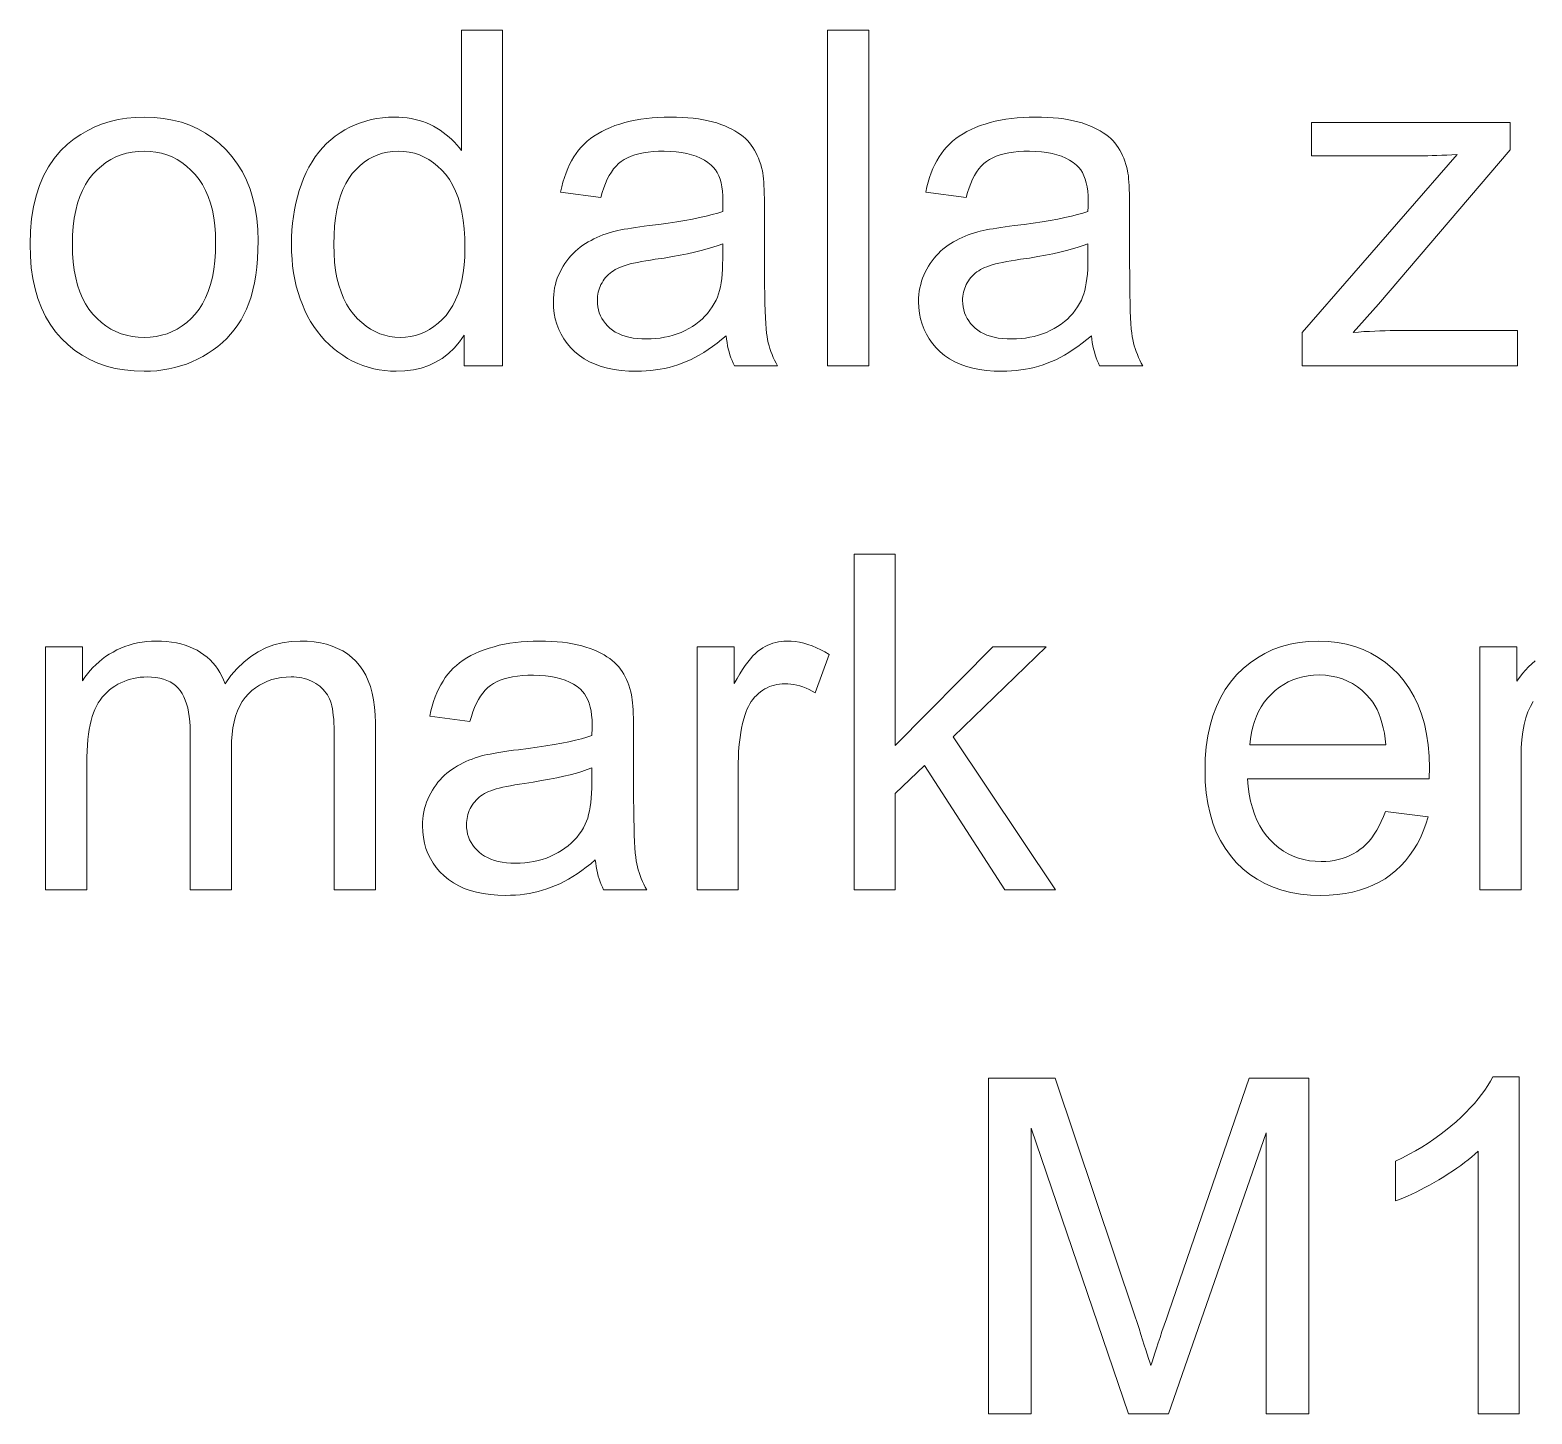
# Model space of a CAD drawing. Extents: x 0 to 297, y 0 to 420.
# Drawn here: x 241.79 to 255.21, y 366.39 to 378.75 of the extents above; entities that cross this region are included whole.
import ezdxf

# ---------------------------------------------------------------- set-up
doc = ezdxf.new("R2010")
doc.units = 0

msp = doc.modelspace()

# ---------------------------------------------------------------- linework, layer by layer
at = {"color": 7, "lineweight": 13}
for points in [[(245.672, 375.754), (245.672, 376.028), (245.628, 375.967), (245.581, 375.912), (245.53, 375.863), (245.475, 375.821), (245.416, 375.786), (245.354, 375.757), (245.287, 375.734), (245.217, 375.718), (245.142, 375.708), (245.064, 375.705), (245.012, 375.707), (244.962, 375.711), (244.912, 375.718), (244.863, 375.728), (244.815, 375.741), (244.767, 375.757), (244.721, 375.775), (244.675, 375.797), (244.63, 375.821), (244.586, 375.848), (244.543, 375.878), (244.503, 375.91), (244.464, 375.944), (244.427, 375.981), (244.393, 376.02), (244.36, 376.061), (244.329, 376.105), (244.3, 376.15), (244.273, 376.198), (244.248, 376.248), (244.226, 376.301), (244.205, 376.354), (244.187, 376.409), (244.172, 376.466), (244.159, 376.524), (244.148, 376.584), (244.139, 376.646), (244.134, 376.708), (244.13, 376.773), (244.129, 376.839), (244.13, 376.903), (244.133, 376.966), (244.138, 377.029), (244.146, 377.089), (244.156, 377.149), (244.168, 377.207), (244.182, 377.265), (244.198, 377.321), (244.217, 377.376), (244.237, 377.429), (244.26, 377.481), (244.285, 377.53), (244.312, 377.577), (244.341, 377.621), (244.373, 377.663), (244.406, 377.703), (244.442, 377.74), (244.48, 377.774), (244.52, 377.806), (244.563, 377.835), (244.606, 377.862), (244.651, 377.886), (244.697, 377.907), (244.744, 377.926), (244.792, 377.941), (244.841, 377.954), (244.891, 377.964), (244.942, 377.971), (244.994, 377.975), (245.048, 377.977), (245.086, 377.976), (245.124, 377.973), (245.162, 377.969), (245.198, 377.963), (245.233, 377.956), (245.268, 377.947), (245.302, 377.936), (245.334, 377.924), (245.366, 377.909), (245.397, 377.894), (245.428, 377.877), (245.457, 377.859), (245.484, 377.839), (245.511, 377.819), (245.537, 377.798), (245.561, 377.776), (245.584, 377.753), (245.606, 377.729), (245.627, 377.704), (245.647, 377.678), (245.647, 378.754), (246.013, 378.754), (246.013, 375.754)], [(248.915, 375.754), (248.915, 378.754), (249.284, 378.754), (249.284, 375.754)], [(241.794, 376.841), (241.797, 376.958), (241.807, 377.07), (241.824, 377.175), (241.848, 377.274), (241.878, 377.366), (241.915, 377.453), (241.958, 377.533), (242.009, 377.606), (242.066, 377.674), (242.129, 377.735), (242.187, 377.781), (242.246, 377.822), (242.309, 377.858), (242.373, 377.89), (242.44, 377.916), (242.51, 377.938), (242.582, 377.955), (242.657, 377.967), (242.734, 377.974), (242.813, 377.977), (242.901, 377.974), (242.986, 377.965), (243.067, 377.95), (243.145, 377.93), (243.22, 377.903), (243.292, 377.871), (243.36, 377.833), (243.425, 377.789), (243.487, 377.739), (243.546, 377.683), (243.6, 377.622), (243.648, 377.556), (243.691, 377.487), (243.728, 377.412), (243.759, 377.333), (243.784, 377.25), (243.804, 377.162), (243.819, 377.07), (243.827, 376.973), (243.83, 376.872), (243.829, 376.789), (243.825, 376.711), (243.819, 376.636), (243.81, 376.565), (243.798, 376.497), (243.785, 376.433), (243.768, 376.372), (243.749, 376.315), (243.728, 376.261), (243.704, 376.212), (243.678, 376.165), (243.649, 376.12), (243.618, 376.077), (243.585, 376.036), (243.55, 375.998), (243.512, 375.962), (243.472, 375.928), (243.429, 375.896), (243.385, 375.866), (243.338, 375.838), (243.289, 375.813), (243.24, 375.79), (243.19, 375.77), (243.138, 375.753), (243.086, 375.738), (243.033, 375.726), (242.98, 375.717), (242.925, 375.71), (242.869, 375.706), (242.813, 375.705), (242.723, 375.708), (242.637, 375.717), (242.555, 375.731), (242.476, 375.752), (242.4, 375.778), (242.328, 375.81), (242.26, 375.848), (242.195, 375.892), (242.133, 375.942), (242.075, 375.998), (242.022, 376.059), (241.974, 376.125), (241.932, 376.196), (241.895, 376.273), (241.864, 376.355), (241.839, 376.442), (241.819, 376.534), (241.805, 376.631), (241.797, 376.733)], [(248.011, 376.022), (247.97, 375.988), (247.929, 375.957), (247.889, 375.927), (247.849, 375.899), (247.81, 375.874), (247.771, 375.85), (247.732, 375.829), (247.693, 375.809), (247.655, 375.792), (247.617, 375.777), (247.579, 375.763), (247.54, 375.751), (247.501, 375.74), (247.461, 375.731), (247.421, 375.723), (247.38, 375.717), (247.338, 375.712), (247.296, 375.708), (247.254, 375.706), (247.211, 375.705), (247.141, 375.707), (247.074, 375.712), (247.011, 375.721), (246.951, 375.733), (246.894, 375.749), (246.841, 375.768), (246.79, 375.791), (246.744, 375.817), (246.7, 375.847), (246.66, 375.88), (246.624, 375.916), (246.591, 375.954), (246.562, 375.994), (246.537, 376.036), (246.516, 376.079), (246.499, 376.125), (246.485, 376.173), (246.475, 376.222), (246.47, 376.274), (246.468, 376.327), (246.468, 376.359), (246.471, 376.39), (246.474, 376.42), (246.479, 376.45), (246.486, 376.48), (246.494, 376.509), (246.503, 376.537), (246.514, 376.565), (246.527, 376.592), (246.54, 376.619), (246.555, 376.645), (246.571, 376.669), (246.588, 376.693), (246.606, 376.716), (246.624, 376.738), (246.644, 376.758), (246.664, 376.778), (246.685, 376.797), (246.708, 376.814), (246.731, 376.831), (246.755, 376.846), (246.779, 376.861), (246.804, 376.875), (246.83, 376.888), (246.856, 376.901), (246.883, 376.912), (246.91, 376.923), (246.938, 376.933), (246.967, 376.943), (246.996, 376.951), (247.019, 376.957), (247.044, 376.963), (247.071, 376.968), (247.1, 376.974), (247.132, 376.979), (247.166, 376.985), (247.202, 376.99), (247.24, 376.996), (247.28, 377.001), (247.323, 377.007), (247.41, 377.017), (247.492, 377.029), (247.57, 377.04), (247.642, 377.052), (247.71, 377.065), (247.774, 377.078), (247.832, 377.091), (247.886, 377.105), (247.936, 377.119), (247.98, 377.133), (247.98, 377.148), (247.981, 377.162), (247.981, 377.174), (247.981, 377.185), (247.982, 377.195), (247.982, 377.204), (247.982, 377.212), (247.982, 377.219), (247.982, 377.225), (247.982, 377.23), (247.981, 377.273), (247.978, 377.314), (247.973, 377.353), (247.965, 377.388), (247.956, 377.421), (247.944, 377.452), (247.931, 377.48), (247.915, 377.505), (247.898, 377.527), (247.878, 377.547), (247.848, 377.571), (247.816, 377.592), (247.781, 377.61), (247.743, 377.627), (247.702, 377.64), (247.659, 377.652), (247.613, 377.66), (247.564, 377.667), (247.512, 377.67), (247.458, 377.672), (247.408, 377.671), (247.36, 377.668), (247.315, 377.663), (247.272, 377.657), (247.232, 377.649), (247.195, 377.639), (247.161, 377.627), (247.129, 377.613), (247.101, 377.598), (247.074, 377.581), (247.05, 377.561), (247.028, 377.539), (247.006, 377.513), (246.986, 377.485), (246.967, 377.454), (246.949, 377.421), (246.933, 377.384), (246.918, 377.345), (246.904, 377.303), (246.891, 377.258), (246.531, 377.307), (246.542, 377.353), (246.553, 377.396), (246.566, 377.438), (246.581, 377.478), (246.596, 377.516), (246.613, 377.553), (246.631, 377.587), (246.65, 377.62), (246.671, 377.652), (246.693, 377.681), (246.716, 377.709), (246.742, 377.735), (246.769, 377.76), (246.799, 377.784), (246.83, 377.807), (246.864, 377.828), (246.9, 377.848), (246.937, 377.866), (246.977, 377.884), (247.018, 377.9), (247.061, 377.914), (247.106, 377.927), (247.152, 377.939), (247.199, 377.949), (247.248, 377.957), (247.298, 377.964), (247.349, 377.97), (247.402, 377.973), (247.456, 377.976), (247.511, 377.977), (247.566, 377.976), (247.619, 377.974), (247.669, 377.971), (247.717, 377.966), (247.764, 377.96), (247.808, 377.953), (247.85, 377.944), (247.89, 377.935), (247.928, 377.924), (247.964, 377.911), (247.998, 377.898), (248.03, 377.884), (248.06, 377.869), (248.088, 377.853), (248.115, 377.837), (248.139, 377.82), (248.162, 377.803), (248.183, 377.785), (248.202, 377.766), (248.219, 377.746), (248.235, 377.726), (248.25, 377.705), (248.264, 377.682), (248.277, 377.659), (248.289, 377.634), (248.3, 377.608), (248.31, 377.582), (248.319, 377.554), (248.327, 377.525), (248.334, 377.496), (248.338, 377.475), (248.341, 377.452), (248.343, 377.426), (248.346, 377.396), (248.348, 377.364), (248.35, 377.328), (248.351, 377.29), (248.352, 377.248), (248.352, 377.204), (248.352, 377.156), (248.352, 376.665), (248.353, 376.566), (248.353, 376.474), (248.355, 376.391), (248.356, 376.314), (248.358, 376.246), (248.361, 376.184), (248.364, 376.131), (248.368, 376.085), (248.372, 376.046), (248.376, 376.015), (248.381, 375.988), (248.387, 375.961), (248.394, 375.934), (248.402, 375.908), (248.411, 375.882), (248.421, 375.856), (248.432, 375.83), (248.443, 375.805), (248.456, 375.779), (248.469, 375.754), (248.084, 375.754), (248.073, 375.777), (248.063, 375.802), (248.054, 375.826), (248.045, 375.852), (248.037, 375.879), (248.03, 375.906), (248.024, 375.934), (248.019, 375.962), (248.014, 375.992)], [(251.273, 376.022), (251.232, 375.988), (251.191, 375.957), (251.151, 375.927), (251.111, 375.899), (251.072, 375.874), (251.033, 375.85), (250.994, 375.829), (250.955, 375.809), (250.917, 375.792), (250.879, 375.777), (250.841, 375.763), (250.802, 375.751), (250.763, 375.74), (250.723, 375.731), (250.683, 375.723), (250.642, 375.717), (250.6, 375.712), (250.558, 375.708), (250.516, 375.706), (250.473, 375.705), (250.403, 375.707), (250.336, 375.712), (250.273, 375.721), (250.213, 375.733), (250.156, 375.749), (250.102, 375.768), (250.052, 375.791), (250.006, 375.817), (249.962, 375.847), (249.922, 375.88), (249.885, 375.916), (249.853, 375.954), (249.824, 375.994), (249.799, 376.036), (249.778, 376.079), (249.76, 376.125), (249.747, 376.173), (249.737, 376.222), (249.732, 376.274), (249.73, 376.327), (249.73, 376.359), (249.733, 376.39), (249.736, 376.42), (249.741, 376.45), (249.748, 376.48), (249.756, 376.509), (249.765, 376.537), (249.776, 376.565), (249.789, 376.592), (249.802, 376.619), (249.817, 376.645), (249.833, 376.669), (249.85, 376.693), (249.868, 376.716), (249.886, 376.738), (249.906, 376.758), (249.926, 376.778), (249.947, 376.797), (249.97, 376.814), (249.993, 376.831), (250.016, 376.846), (250.041, 376.861), (250.066, 376.875), (250.092, 376.888), (250.118, 376.901), (250.145, 376.912), (250.172, 376.923), (250.2, 376.933), (250.228, 376.943), (250.258, 376.951), (250.28, 376.957), (250.305, 376.963), (250.333, 376.968), (250.362, 376.974), (250.394, 376.979), (250.428, 376.985), (250.464, 376.99), (250.502, 376.996), (250.542, 377.001), (250.585, 377.007), (250.672, 377.017), (250.754, 377.029), (250.832, 377.04), (250.904, 377.052), (250.972, 377.065), (251.036, 377.078), (251.094, 377.091), (251.148, 377.105), (251.197, 377.119), (251.242, 377.133), (251.242, 377.148), (251.243, 377.162), (251.243, 377.174), (251.243, 377.185), (251.243, 377.195), (251.244, 377.204), (251.244, 377.212), (251.244, 377.219), (251.244, 377.225), (251.244, 377.23), (251.243, 377.273), (251.24, 377.314), (251.235, 377.353), (251.227, 377.388), (251.218, 377.421), (251.206, 377.452), (251.193, 377.48), (251.177, 377.505), (251.159, 377.527), (251.14, 377.547), (251.11, 377.571), (251.078, 377.592), (251.043, 377.61), (251.005, 377.627), (250.964, 377.64), (250.921, 377.652), (250.875, 377.66), (250.826, 377.667), (250.774, 377.67), (250.72, 377.672), (250.67, 377.671), (250.622, 377.668), (250.576, 377.663), (250.534, 377.657), (250.494, 377.649), (250.457, 377.639), (250.423, 377.627), (250.391, 377.613), (250.363, 377.598), (250.336, 377.581), (250.312, 377.561), (250.289, 377.539), (250.268, 377.513), (250.248, 377.485), (250.229, 377.454), (250.211, 377.421), (250.195, 377.384), (250.18, 377.345), (250.166, 377.303), (250.153, 377.258), (249.793, 377.307), (249.804, 377.353), (249.815, 377.396), (249.828, 377.438), (249.843, 377.478), (249.858, 377.516), (249.875, 377.553), (249.893, 377.587), (249.912, 377.62), (249.933, 377.652), (249.955, 377.681), (249.978, 377.709), (250.004, 377.735), (250.031, 377.76), (250.061, 377.784), (250.092, 377.807), (250.126, 377.828), (250.161, 377.848), (250.199, 377.866), (250.239, 377.884), (250.28, 377.9), (250.323, 377.914), (250.368, 377.927), (250.414, 377.939), (250.461, 377.949), (250.51, 377.957), (250.56, 377.964), (250.611, 377.97), (250.664, 377.973), (250.718, 377.976), (250.773, 377.977), (250.828, 377.976), (250.88, 377.974), (250.931, 377.971), (250.979, 377.966), (251.026, 377.96), (251.07, 377.953), (251.112, 377.944), (251.152, 377.935), (251.19, 377.924), (251.226, 377.911), (251.259, 377.898), (251.291, 377.884), (251.322, 377.869), (251.35, 377.853), (251.377, 377.837), (251.401, 377.82), (251.424, 377.803), (251.445, 377.785), (251.464, 377.766), (251.481, 377.746), (251.497, 377.726), (251.512, 377.705), (251.526, 377.682), (251.539, 377.659), (251.551, 377.634), (251.562, 377.608), (251.572, 377.582), (251.581, 377.554), (251.589, 377.525), (251.596, 377.496), (251.599, 377.475), (251.603, 377.452), (251.605, 377.426), (251.608, 377.396), (251.61, 377.364), (251.611, 377.328), (251.613, 377.29), (251.614, 377.248), (251.614, 377.204), (251.614, 377.156), (251.614, 376.665), (251.615, 376.566), (251.615, 376.474), (251.617, 376.391), (251.618, 376.314), (251.62, 376.246), (251.623, 376.184), (251.626, 376.131), (251.629, 376.085), (251.633, 376.046), (251.638, 376.015), (251.643, 375.988), (251.649, 375.961), (251.656, 375.934), (251.664, 375.908), (251.673, 375.882), (251.683, 375.856), (251.693, 375.83), (251.705, 375.805), (251.718, 375.779), (251.731, 375.754), (251.346, 375.754), (251.335, 375.777), (251.325, 375.802), (251.316, 375.826), (251.307, 375.852), (251.299, 375.879), (251.292, 375.906), (251.286, 375.934), (251.281, 375.962), (251.276, 375.992)], [(253.155, 375.754), (253.155, 376.053), (254.539, 377.641), (254.492, 377.639), (254.447, 377.637), (254.402, 377.635), (254.359, 377.633), (254.317, 377.632), (254.276, 377.631), (254.236, 377.63), (254.198, 377.629), (254.16, 377.629), (254.123, 377.629), (253.237, 377.629), (253.237, 377.927), (255.013, 377.927), (255.013, 377.684), (253.837, 376.305), (253.61, 376.053), (253.659, 376.056), (253.707, 376.06), (253.755, 376.062), (253.803, 376.065), (253.85, 376.067), (253.896, 376.068), (253.941, 376.07), (253.986, 376.071), (254.03, 376.071), (254.074, 376.071), (255.079, 376.071), (255.079, 375.754)], [(242.172, 376.841), (242.174, 376.759), (242.18, 376.682), (242.189, 376.609), (242.202, 376.54), (242.218, 376.476), (242.238, 376.415), (242.262, 376.359), (242.289, 376.307), (242.32, 376.259), (242.355, 376.216), (242.392, 376.176), (242.431, 376.141), (242.472, 376.11), (242.515, 376.083), (242.56, 376.06), (242.607, 376.041), (242.656, 376.027), (242.706, 376.016), (242.759, 376.01), (242.813, 376.008), (242.867, 376.01), (242.919, 376.016), (242.969, 376.027), (243.018, 376.041), (243.064, 376.06), (243.109, 376.083), (243.152, 376.11), (243.193, 376.142), (243.232, 376.177), (243.269, 376.217), (243.304, 376.261), (243.335, 376.309), (243.362, 376.362), (243.386, 376.419), (243.406, 376.48), (243.422, 376.546), (243.435, 376.616), (243.444, 376.691), (243.45, 376.77), (243.451, 376.853), (243.45, 376.932), (243.444, 377.007), (243.435, 377.077), (243.422, 377.144), (243.406, 377.207), (243.385, 377.267), (243.362, 377.322), (243.334, 377.373), (243.303, 377.42), (243.268, 377.464), (243.231, 377.503), (243.191, 377.539), (243.15, 377.57), (243.107, 377.597), (243.063, 377.62), (243.016, 377.638), (242.968, 377.653), (242.918, 377.663), (242.866, 377.67), (242.813, 377.672), (242.759, 377.67), (242.706, 377.663), (242.656, 377.653), (242.607, 377.639), (242.56, 377.62), (242.515, 377.597), (242.472, 377.57), (242.431, 377.539), (242.392, 377.504), (242.355, 377.465), (242.32, 377.422), (242.289, 377.374), (242.262, 377.322), (242.238, 377.266), (242.218, 377.206), (242.202, 377.141), (242.189, 377.072), (242.18, 376.999), (242.174, 376.922)], [(244.507, 376.839), (244.509, 376.757), (244.514, 376.68), (244.523, 376.607), (244.535, 376.539), (244.551, 376.474), (244.571, 376.414), (244.594, 376.358), (244.62, 376.306), (244.65, 376.258), (244.683, 376.215), (244.719, 376.175), (244.756, 376.14), (244.795, 376.109), (244.834, 376.082), (244.875, 376.06), (244.917, 376.041), (244.961, 376.027), (245.005, 376.016), (245.051, 376.01), (245.099, 376.008), (245.146, 376.01), (245.192, 376.016), (245.237, 376.026), (245.28, 376.04), (245.322, 376.057), (245.362, 376.079), (245.401, 376.105), (245.439, 376.134), (245.475, 376.168), (245.509, 376.205), (245.541, 376.247), (245.57, 376.293), (245.595, 376.343), (245.617, 376.397), (245.636, 376.455), (245.651, 376.517), (245.663, 376.584), (245.671, 376.654), (245.676, 376.729), (245.678, 376.808), (245.676, 376.895), (245.671, 376.977), (245.662, 377.054), (245.65, 377.127), (245.635, 377.195), (245.616, 377.258), (245.594, 377.316), (245.568, 377.37), (245.539, 377.419), (245.506, 377.463), (245.471, 377.503), (245.434, 377.538), (245.396, 377.569), (245.356, 377.596), (245.314, 377.619), (245.271, 377.638), (245.226, 377.653), (245.18, 377.663), (245.132, 377.67), (245.082, 377.672), (245.034, 377.67), (244.987, 377.664), (244.942, 377.654), (244.899, 377.64), (244.857, 377.622), (244.817, 377.599), (244.778, 377.573), (244.741, 377.543), (244.706, 377.509), (244.672, 377.471), (244.641, 377.429), (244.613, 377.382), (244.588, 377.33), (244.567, 377.274), (244.548, 377.213), (244.534, 377.147), (244.522, 377.077), (244.514, 377.002), (244.509, 376.923)], [(247.98, 376.845), (247.938, 376.829), (247.892, 376.813), (247.842, 376.798), (247.787, 376.783), (247.729, 376.769), (247.667, 376.756), (247.601, 376.742), (247.531, 376.73), (247.457, 376.717), (247.378, 376.706), (247.334, 376.699), (247.293, 376.692), (247.254, 376.685), (247.218, 376.678), (247.184, 376.671), (247.154, 376.664), (247.126, 376.656), (247.1, 376.648), (247.077, 376.64), (247.057, 376.632), (247.039, 376.624), (247.021, 376.614), (247.004, 376.604), (246.989, 376.593), (246.974, 376.582), (246.96, 376.569), (246.946, 376.556), (246.934, 376.542), (246.922, 376.528), (246.912, 376.512), (246.902, 376.496), (246.893, 376.48), (246.886, 376.464), (246.879, 376.447), (246.873, 376.429), (246.869, 376.412), (246.865, 376.394), (246.863, 376.375), (246.861, 376.356), (246.861, 376.337), (246.862, 376.308), (246.865, 376.28), (246.871, 376.253), (246.878, 376.227), (246.889, 376.202), (246.901, 376.178), (246.915, 376.155), (246.932, 376.133), (246.951, 376.112), (246.972, 376.092), (246.996, 376.073), (247.021, 376.056), (247.048, 376.042), (247.078, 376.029), (247.11, 376.018), (247.143, 376.009), (247.179, 376.002), (247.217, 375.998), (247.257, 375.995), (247.299, 375.994), (247.341, 375.995), (247.382, 375.997), (247.422, 376.002), (247.461, 376.009), (247.5, 376.017), (247.537, 376.027), (247.573, 376.039), (247.609, 376.053), (247.644, 376.069), (247.677, 376.087), (247.709, 376.106), (247.74, 376.127), (247.769, 376.149), (247.796, 376.172), (247.821, 376.197), (247.844, 376.223), (247.866, 376.251), (247.886, 376.28), (247.904, 376.31), (247.921, 376.341), (247.932, 376.368), (247.942, 376.396), (247.951, 376.427), (247.959, 376.46), (247.965, 376.496), (247.971, 376.534), (247.975, 376.574), (247.978, 376.617), (247.979, 376.662), (247.98, 376.71)], [(251.242, 376.845), (251.2, 376.829), (251.154, 376.813), (251.104, 376.798), (251.049, 376.783), (250.991, 376.769), (250.929, 376.756), (250.863, 376.742), (250.793, 376.73), (250.719, 376.717), (250.64, 376.706), (250.596, 376.699), (250.555, 376.692), (250.516, 376.685), (250.48, 376.678), (250.446, 376.671), (250.416, 376.664), (250.387, 376.656), (250.362, 376.648), (250.339, 376.64), (250.319, 376.632), (250.301, 376.624), (250.283, 376.614), (250.266, 376.604), (250.251, 376.593), (250.236, 376.582), (250.222, 376.569), (250.208, 376.556), (250.196, 376.542), (250.184, 376.528), (250.174, 376.512), (250.164, 376.496), (250.155, 376.48), (250.148, 376.464), (250.141, 376.447), (250.135, 376.429), (250.131, 376.412), (250.127, 376.394), (250.125, 376.375), (250.123, 376.356), (250.123, 376.337), (250.124, 376.308), (250.127, 376.28), (250.133, 376.253), (250.14, 376.227), (250.15, 376.202), (250.163, 376.178), (250.177, 376.155), (250.194, 376.133), (250.213, 376.112), (250.234, 376.092), (250.257, 376.073), (250.283, 376.056), (250.31, 376.042), (250.34, 376.029), (250.371, 376.018), (250.405, 376.009), (250.441, 376.002), (250.479, 375.998), (250.519, 375.995), (250.561, 375.994), (250.603, 375.995), (250.644, 375.997), (250.684, 376.002), (250.723, 376.009), (250.762, 376.017), (250.799, 376.027), (250.835, 376.039), (250.871, 376.053), (250.905, 376.069), (250.939, 376.087), (250.971, 376.106), (251.002, 376.127), (251.031, 376.149), (251.058, 376.172), (251.083, 376.197), (251.106, 376.223), (251.128, 376.251), (251.148, 376.28), (251.166, 376.31), (251.183, 376.341), (251.194, 376.368), (251.204, 376.396), (251.213, 376.427), (251.221, 376.46), (251.227, 376.496), (251.232, 376.534), (251.237, 376.574), (251.24, 376.617), (251.241, 376.662), (251.242, 376.71)], [(249.153, 371.072), (249.153, 374.072), (249.521, 374.072), (249.521, 372.361), (250.393, 373.245), (250.87, 373.245), (250.039, 372.439), (250.953, 371.072), (250.499, 371.072), (249.781, 372.183), (249.521, 371.934), (249.521, 371.072)], [(241.933, 371.072), (241.933, 373.245), (242.262, 373.245), (242.262, 372.94), (242.284, 372.972), (242.306, 373.002), (242.33, 373.031), (242.355, 373.058), (242.382, 373.084), (242.41, 373.109), (242.439, 373.133), (242.469, 373.156), (242.501, 373.177), (242.535, 373.197), (242.569, 373.216), (242.604, 373.232), (242.641, 373.247), (242.678, 373.259), (242.716, 373.27), (242.755, 373.279), (242.795, 373.286), (242.836, 373.291), (242.878, 373.293), (242.921, 373.294), (242.969, 373.293), (243.014, 373.29), (243.058, 373.285), (243.101, 373.278), (243.141, 373.269), (243.18, 373.258), (243.217, 373.245), (243.252, 373.23), (243.286, 373.213), (243.317, 373.194), (243.347, 373.173), (243.375, 373.151), (243.402, 373.127), (243.426, 373.101), (243.449, 373.074), (243.47, 373.045), (243.489, 373.015), (243.506, 372.983), (243.522, 372.949), (243.535, 372.914), (243.588, 372.986), (243.645, 373.051), (243.704, 373.108), (243.766, 373.157), (243.832, 373.199), (243.901, 373.234), (243.972, 373.26), (244.047, 373.279), (244.125, 373.291), (244.206, 373.294), (244.27, 373.293), (244.33, 373.287), (244.387, 373.278), (244.441, 373.266), (244.492, 373.25), (244.541, 373.23), (244.586, 373.207), (244.628, 373.18), (244.667, 373.149), (244.704, 373.115), (244.737, 373.078), (244.766, 373.036), (244.792, 372.991), (244.815, 372.941), (244.834, 372.888), (244.85, 372.831), (244.862, 372.77), (244.871, 372.705), (244.876, 372.636), (244.878, 372.564), (244.878, 371.072), (244.511, 371.072), (244.511, 372.441), (244.511, 372.484), (244.51, 372.525), (244.508, 372.563), (244.506, 372.598), (244.502, 372.631), (244.499, 372.662), (244.494, 372.69), (244.488, 372.715), (244.482, 372.739), (244.476, 372.759), (244.468, 372.778), (244.459, 372.797), (244.449, 372.814), (244.438, 372.831), (244.425, 372.847), (244.412, 372.862), (244.397, 372.877), (244.381, 372.891), (244.364, 372.904), (244.346, 372.916), (244.326, 372.927), (244.307, 372.937), (244.286, 372.946), (244.265, 372.954), (244.243, 372.96), (244.221, 372.966), (244.198, 372.97), (244.174, 372.973), (244.15, 372.975), (244.125, 372.975), (244.08, 372.974), (244.036, 372.969), (243.994, 372.961), (243.954, 372.951), (243.915, 372.937), (243.878, 372.92), (243.842, 372.9), (243.808, 372.878), (243.775, 372.852), (243.744, 372.823), (243.715, 372.79), (243.689, 372.754), (243.667, 372.715), (243.647, 372.671), (243.63, 372.624), (243.617, 372.574), (243.606, 372.52), (243.599, 372.462), (243.594, 372.4), (243.593, 372.335), (243.593, 371.072), (243.224, 371.072), (243.224, 372.484), (243.223, 372.532), (243.221, 372.577), (243.216, 372.62), (243.21, 372.661), (243.202, 372.699), (243.192, 372.735), (243.18, 372.768), (243.167, 372.798), (243.151, 372.827), (243.134, 372.852), (243.115, 372.876), (243.094, 372.897), (243.07, 372.915), (243.044, 372.931), (243.015, 372.944), (242.985, 372.956), (242.952, 372.964), (242.917, 372.97), (242.879, 372.974), (242.84, 372.975), (242.809, 372.974), (242.778, 372.972), (242.748, 372.968), (242.719, 372.962), (242.69, 372.955), (242.661, 372.946), (242.633, 372.935), (242.606, 372.923), (242.579, 372.909), (242.552, 372.893), (242.526, 372.876), (242.502, 372.858), (242.479, 372.837), (242.458, 372.816), (242.438, 372.793), (242.42, 372.768), (242.403, 372.742), (242.387, 372.714), (242.373, 372.685), (242.361, 372.654), (242.349, 372.621), (242.339, 372.585), (242.33, 372.547), (242.323, 372.506), (242.316, 372.462), (242.311, 372.415), (242.307, 372.365), (242.304, 372.313), (242.302, 372.258), (242.301, 372.2), (242.301, 371.072)], [(246.842, 371.34), (246.801, 371.306), (246.761, 371.275), (246.721, 371.245), (246.681, 371.217), (246.641, 371.192), (246.602, 371.168), (246.563, 371.147), (246.525, 371.127), (246.486, 371.11), (246.448, 371.095), (246.41, 371.081), (246.371, 371.069), (246.332, 371.058), (246.292, 371.049), (246.252, 371.041), (246.211, 371.034), (246.17, 371.029), (246.128, 371.026), (246.085, 371.024), (246.042, 371.023), (245.972, 371.025), (245.905, 371.03), (245.842, 371.039), (245.782, 371.051), (245.725, 371.067), (245.672, 371.086), (245.622, 371.109), (245.575, 371.135), (245.532, 371.165), (245.492, 371.198), (245.455, 371.234), (245.422, 371.272), (245.394, 371.312), (245.369, 371.353), (245.347, 371.397), (245.33, 371.443), (245.317, 371.49), (245.307, 371.54), (245.301, 371.592), (245.299, 371.645), (245.3, 371.677), (245.302, 371.708), (245.306, 371.738), (245.311, 371.768), (245.317, 371.798), (245.325, 371.827), (245.335, 371.855), (245.346, 371.883), (245.358, 371.91), (245.372, 371.937), (245.387, 371.963), (245.403, 371.987), (245.42, 372.011), (245.437, 372.034), (245.456, 372.056), (245.475, 372.076), (245.496, 372.096), (245.517, 372.114), (245.539, 372.132), (245.562, 372.148), (245.586, 372.164), (245.61, 372.179), (245.635, 372.193), (245.661, 372.206), (245.687, 372.219), (245.714, 372.23), (245.741, 372.241), (245.769, 372.251), (245.798, 372.261), (245.827, 372.269), (245.85, 372.275), (245.875, 372.281), (245.902, 372.286), (245.932, 372.292), (245.963, 372.297), (245.997, 372.303), (246.033, 372.308), (246.071, 372.314), (246.112, 372.319), (246.155, 372.324), (246.242, 372.335), (246.324, 372.347), (246.401, 372.358), (246.474, 372.37), (246.542, 372.383), (246.605, 372.396), (246.664, 372.409), (246.718, 372.423), (246.767, 372.437), (246.812, 372.451), (246.812, 372.466), (246.812, 372.479), (246.813, 372.492), (246.813, 372.503), (246.813, 372.513), (246.813, 372.522), (246.813, 372.53), (246.814, 372.537), (246.814, 372.543), (246.814, 372.547), (246.813, 372.591), (246.809, 372.632), (246.804, 372.671), (246.797, 372.706), (246.787, 372.739), (246.776, 372.77), (246.762, 372.797), (246.747, 372.823), (246.729, 372.845), (246.709, 372.865), (246.68, 372.888), (246.647, 372.91), (246.612, 372.928), (246.574, 372.945), (246.534, 372.958), (246.49, 372.97), (246.444, 372.978), (246.396, 372.985), (246.344, 372.988), (246.29, 372.99), (246.239, 372.989), (246.191, 372.986), (246.146, 372.981), (246.104, 372.975), (246.064, 372.967), (246.027, 372.957), (245.993, 372.945), (245.961, 372.931), (245.932, 372.916), (245.906, 372.898), (245.882, 372.879), (245.859, 372.856), (245.838, 372.831), (245.817, 372.803), (245.798, 372.772), (245.781, 372.739), (245.764, 372.702), (245.749, 372.663), (245.735, 372.621), (245.723, 372.576), (245.363, 372.625), (245.373, 372.671), (245.385, 372.714), (245.398, 372.756), (245.412, 372.796), (245.428, 372.834), (245.444, 372.871), (245.463, 372.905), (245.482, 372.938), (245.502, 372.969), (245.524, 372.999), (245.548, 373.027), (245.573, 373.053), (245.601, 373.078), (245.63, 373.102), (245.662, 373.125), (245.696, 373.146), (245.731, 373.166), (245.769, 373.184), (245.808, 373.202), (245.85, 373.218), (245.893, 373.232), (245.938, 373.245), (245.984, 373.257), (246.031, 373.267), (246.079, 373.275), (246.129, 373.282), (246.181, 373.288), (246.233, 373.291), (246.288, 373.294), (246.343, 373.294), (246.398, 373.294), (246.45, 373.292), (246.501, 373.289), (246.549, 373.284), (246.595, 373.278), (246.639, 373.271), (246.681, 373.262), (246.721, 373.253), (246.759, 373.241), (246.795, 373.229), (246.829, 373.216), (246.861, 373.201), (246.891, 373.187), (246.92, 373.171), (246.946, 373.155), (246.971, 373.138), (246.994, 373.121), (247.015, 373.103), (247.034, 373.084), (247.051, 373.064), (247.067, 373.044), (247.082, 373.022), (247.096, 373), (247.109, 372.976), (247.121, 372.952), (247.132, 372.926), (247.141, 372.9), (247.15, 372.872), (247.159, 372.843), (247.166, 372.814), (247.169, 372.793), (247.172, 372.77), (247.175, 372.743), (247.177, 372.714), (247.179, 372.682), (247.181, 372.646), (247.182, 372.608), (247.183, 372.566), (247.184, 372.521), (247.184, 372.474), (247.184, 371.983), (247.184, 371.884), (247.185, 371.792), (247.186, 371.708), (247.188, 371.632), (247.19, 371.563), (247.192, 371.502), (247.196, 371.449), (247.199, 371.402), (247.203, 371.364), (247.208, 371.333), (247.213, 371.306), (247.219, 371.279), (247.226, 371.252), (247.234, 371.226), (247.243, 371.2), (247.252, 371.174), (247.263, 371.148), (247.275, 371.122), (247.287, 371.097), (247.301, 371.072), (246.916, 371.072), (246.905, 371.095), (246.895, 371.119), (246.885, 371.144), (246.877, 371.17), (246.869, 371.196), (246.862, 371.224), (246.856, 371.252), (246.85, 371.28), (246.846, 371.31)], [(247.751, 371.072), (247.751, 373.245), (248.082, 373.245), (248.082, 372.916), (248.108, 372.961), (248.132, 373.002), (248.157, 373.04), (248.181, 373.076), (248.204, 373.108), (248.228, 373.137), (248.25, 373.162), (248.273, 373.185), (248.295, 373.204), (248.317, 373.221), (248.338, 373.235), (248.36, 373.247), (248.383, 373.258), (248.406, 373.268), (248.429, 373.276), (248.453, 373.283), (248.478, 373.288), (248.502, 373.291), (248.527, 373.294), (248.553, 373.294), (248.59, 373.293), (248.628, 373.29), (248.665, 373.284), (248.703, 373.275), (248.741, 373.265), (248.779, 373.252), (248.817, 373.236), (248.855, 373.218), (248.893, 373.198), (248.932, 373.176), (248.805, 372.834), (248.778, 372.849), (248.751, 372.863), (248.724, 372.875), (248.697, 372.885), (248.67, 372.894), (248.643, 372.901), (248.616, 372.907), (248.589, 372.911), (248.562, 372.913), (248.535, 372.914), (248.511, 372.913), (248.487, 372.911), (248.464, 372.907), (248.442, 372.902), (248.42, 372.896), (248.399, 372.888), (248.378, 372.878), (248.357, 372.867), (248.337, 372.855), (248.318, 372.841), (248.299, 372.826), (248.281, 372.81), (248.265, 372.793), (248.25, 372.774), (248.235, 372.754), (248.222, 372.734), (248.21, 372.712), (248.199, 372.689), (248.189, 372.665), (248.181, 372.64), (248.169, 372.6), (248.158, 372.56), (248.149, 372.518), (248.141, 372.477), (248.135, 372.434), (248.129, 372.391), (248.125, 372.346), (248.122, 372.302), (248.12, 372.256), (248.119, 372.21), (248.119, 371.072)], [(253.898, 371.772), (254.279, 371.725), (254.259, 371.66), (254.237, 371.597), (254.211, 371.538), (254.182, 371.482), (254.15, 371.429), (254.115, 371.378), (254.078, 371.331), (254.036, 371.287), (253.992, 371.245), (253.945, 371.207), (253.895, 371.172), (253.842, 371.141), (253.787, 371.113), (253.729, 371.089), (253.668, 371.069), (253.604, 371.052), (253.538, 371.04), (253.469, 371.03), (253.397, 371.025), (253.323, 371.023), (253.23, 371.026), (253.14, 371.035), (253.055, 371.049), (252.973, 371.07), (252.896, 371.096), (252.822, 371.129), (252.752, 371.167), (252.687, 371.211), (252.625, 371.261), (252.567, 371.317), (252.514, 371.378), (252.466, 371.444), (252.425, 371.514), (252.388, 371.589), (252.357, 371.669), (252.332, 371.754), (252.313, 371.844), (252.299, 371.938), (252.29, 372.037), (252.288, 372.14), (252.29, 372.247), (252.299, 372.35), (252.313, 372.447), (252.333, 372.54), (252.358, 372.627), (252.389, 372.71), (252.426, 372.788), (252.468, 372.861), (252.516, 372.929), (252.57, 372.992), (252.628, 373.049), (252.69, 373.101), (252.755, 373.146), (252.823, 373.185), (252.894, 373.219), (252.969, 373.246), (253.048, 373.267), (253.129, 373.282), (253.214, 373.291), (253.303, 373.294), (253.388, 373.291), (253.471, 373.283), (253.55, 373.268), (253.626, 373.247), (253.699, 373.22), (253.768, 373.188), (253.835, 373.149), (253.898, 373.105), (253.958, 373.054), (254.015, 372.998), (254.067, 372.936), (254.114, 372.869), (254.156, 372.798), (254.192, 372.722), (254.222, 372.641), (254.247, 372.555), (254.266, 372.464), (254.28, 372.368), (254.288, 372.268), (254.291, 372.163), (254.291, 372.156), (254.291, 372.148), (254.291, 372.14), (254.291, 372.131), (254.291, 372.122), (254.29, 372.112), (254.29, 372.101), (254.29, 372.089), (254.289, 372.077), (254.289, 372.065), (252.668, 372.065), (252.674, 371.995), (252.683, 371.928), (252.695, 371.865), (252.711, 371.805), (252.729, 371.748), (252.751, 371.695), (252.776, 371.645), (252.805, 371.599), (252.836, 371.556), (252.871, 371.516), (252.908, 371.48), (252.947, 371.448), (252.988, 371.419), (253.031, 371.394), (253.076, 371.373), (253.122, 371.356), (253.17, 371.343), (253.22, 371.333), (253.272, 371.328), (253.325, 371.326), (253.365, 371.327), (253.404, 371.33), (253.441, 371.335), (253.478, 371.343), (253.513, 371.352), (253.547, 371.364), (253.58, 371.378), (253.611, 371.394), (253.642, 371.412), (253.671, 371.432), (253.699, 371.455), (253.726, 371.48), (253.752, 371.507), (253.776, 371.538), (253.799, 371.57), (253.822, 371.606), (253.842, 371.643), (253.862, 371.684), (253.881, 371.727)], [(252.689, 372.367), (253.902, 372.367), (253.896, 372.421), (253.889, 372.472), (253.879, 372.52), (253.868, 372.565), (253.855, 372.607), (253.84, 372.647), (253.824, 372.684), (253.805, 372.718), (253.785, 372.75), (253.763, 372.779), (253.727, 372.819), (253.689, 372.855), (253.648, 372.887), (253.606, 372.915), (253.561, 372.938), (253.514, 372.958), (253.466, 372.972), (253.415, 372.983), (253.362, 372.989), (253.307, 372.992), (253.257, 372.99), (253.208, 372.985), (253.162, 372.976), (253.117, 372.964), (253.073, 372.949), (253.031, 372.93), (252.991, 372.908), (252.952, 372.883), (252.915, 372.854), (252.88, 372.822), (252.847, 372.787), (252.817, 372.749), (252.79, 372.709), (252.766, 372.667), (252.746, 372.623), (252.728, 372.577), (252.714, 372.528), (252.702, 372.477), (252.694, 372.423)], [(246.812, 372.163), (246.769, 372.147), (246.723, 372.131), (246.673, 372.116), (246.619, 372.101), (246.561, 372.087), (246.499, 372.073), (246.433, 372.06), (246.362, 372.048), (246.288, 372.035), (246.21, 372.024), (246.166, 372.017), (246.124, 372.01), (246.086, 372.003), (246.049, 371.996), (246.016, 371.989), (245.985, 371.981), (245.957, 371.974), (245.932, 371.966), (245.909, 371.958), (245.889, 371.95), (245.87, 371.941), (245.853, 371.932), (245.836, 371.922), (245.82, 371.911), (245.805, 371.9), (245.791, 371.887), (245.778, 371.874), (245.766, 371.86), (245.754, 371.846), (245.743, 371.83), (245.734, 371.814), (245.725, 371.798), (245.717, 371.781), (245.711, 371.764), (245.705, 371.747), (245.7, 371.729), (245.697, 371.711), (245.694, 371.693), (245.693, 371.674), (245.692, 371.655), (245.693, 371.626), (245.697, 371.598), (245.702, 371.571), (245.71, 371.545), (245.72, 371.52), (245.732, 371.496), (245.747, 371.473), (245.764, 371.451), (245.783, 371.43), (245.804, 371.41), (245.827, 371.391), (245.852, 371.374), (245.88, 371.36), (245.909, 371.347), (245.941, 371.336), (245.975, 371.327), (246.01, 371.32), (246.048, 371.315), (246.088, 371.312), (246.13, 371.311), (246.172, 371.312), (246.213, 371.315), (246.254, 371.32), (246.293, 371.326), (246.331, 371.335), (246.369, 371.345), (246.405, 371.357), (246.44, 371.371), (246.475, 371.387), (246.509, 371.405), (246.541, 371.424), (246.571, 371.445), (246.6, 371.467), (246.627, 371.49), (246.652, 371.515), (246.676, 371.541), (246.698, 371.569), (246.718, 371.597), (246.736, 371.628), (246.752, 371.659), (246.763, 371.686), (246.774, 371.714), (246.782, 371.745), (246.79, 371.778), (246.797, 371.814), (246.802, 371.852), (246.806, 371.892), (246.809, 371.935), (246.811, 371.98), (246.812, 372.028)], [(250.353, 366.39), (250.353, 369.39), (250.95, 369.39), (251.66, 367.266), (251.68, 367.208), (251.698, 367.153), (251.715, 367.101), (251.73, 367.052), (251.745, 367.006), (251.759, 366.963), (251.772, 366.924), (251.784, 366.887), (251.794, 366.853), (251.804, 366.822), (251.814, 366.856), (251.826, 366.893), (251.84, 366.934), (251.854, 366.977), (251.869, 367.024), (251.886, 367.073), (251.903, 367.126), (251.922, 367.182), (251.942, 367.241), (251.963, 367.303), (252.682, 369.39), (253.216, 369.39), (253.216, 366.39), (252.833, 366.39), (252.833, 368.901), (251.961, 366.39), (251.603, 366.39), (250.735, 368.944), (250.735, 366.39)], [(255.094, 366.39), (254.726, 366.39), (254.726, 368.737), (254.698, 368.712), (254.669, 368.686), (254.639, 368.661), (254.606, 368.636), (254.572, 368.61), (254.536, 368.585), (254.499, 368.56), (254.46, 368.534), (254.419, 368.509), (254.377, 368.483), (254.334, 368.459), (254.292, 368.435), (254.251, 368.413), (254.211, 368.392), (254.172, 368.372), (254.134, 368.354), (254.096, 368.337), (254.06, 368.321), (254.024, 368.306), (253.989, 368.293), (253.989, 368.649), (254.05, 368.679), (254.11, 368.71), (254.168, 368.742), (254.224, 368.775), (254.279, 368.81), (254.332, 368.846), (254.384, 368.883), (254.434, 368.921), (254.482, 368.96), (254.529, 369.001), (254.574, 369.042), (254.617, 369.083), (254.656, 369.124), (254.693, 369.164), (254.727, 369.205), (254.758, 369.245), (254.787, 369.284), (254.813, 369.324), (254.836, 369.363), (254.857, 369.402), (255.094, 369.402)]]:
    msp.add_lwpolyline(points, close=True, dxfattribs=at)
msp.add_lwpolyline([(255.219, 372.755), (255.193, 372.712), (255.171, 372.663), (255.152, 372.609), (255.137, 372.55), (255.125, 372.485), (255.116, 372.415), (255.111, 372.34), (255.11, 372.259), (255.11, 371.072), (254.741, 371.072), (254.741, 373.245), (255.073, 373.245), (255.073, 372.936), (255.123, 373.004), (255.177, 373.065), (255.236, 373.119)], dxfattribs=at)

doc.saveas('drawing.dxf')
